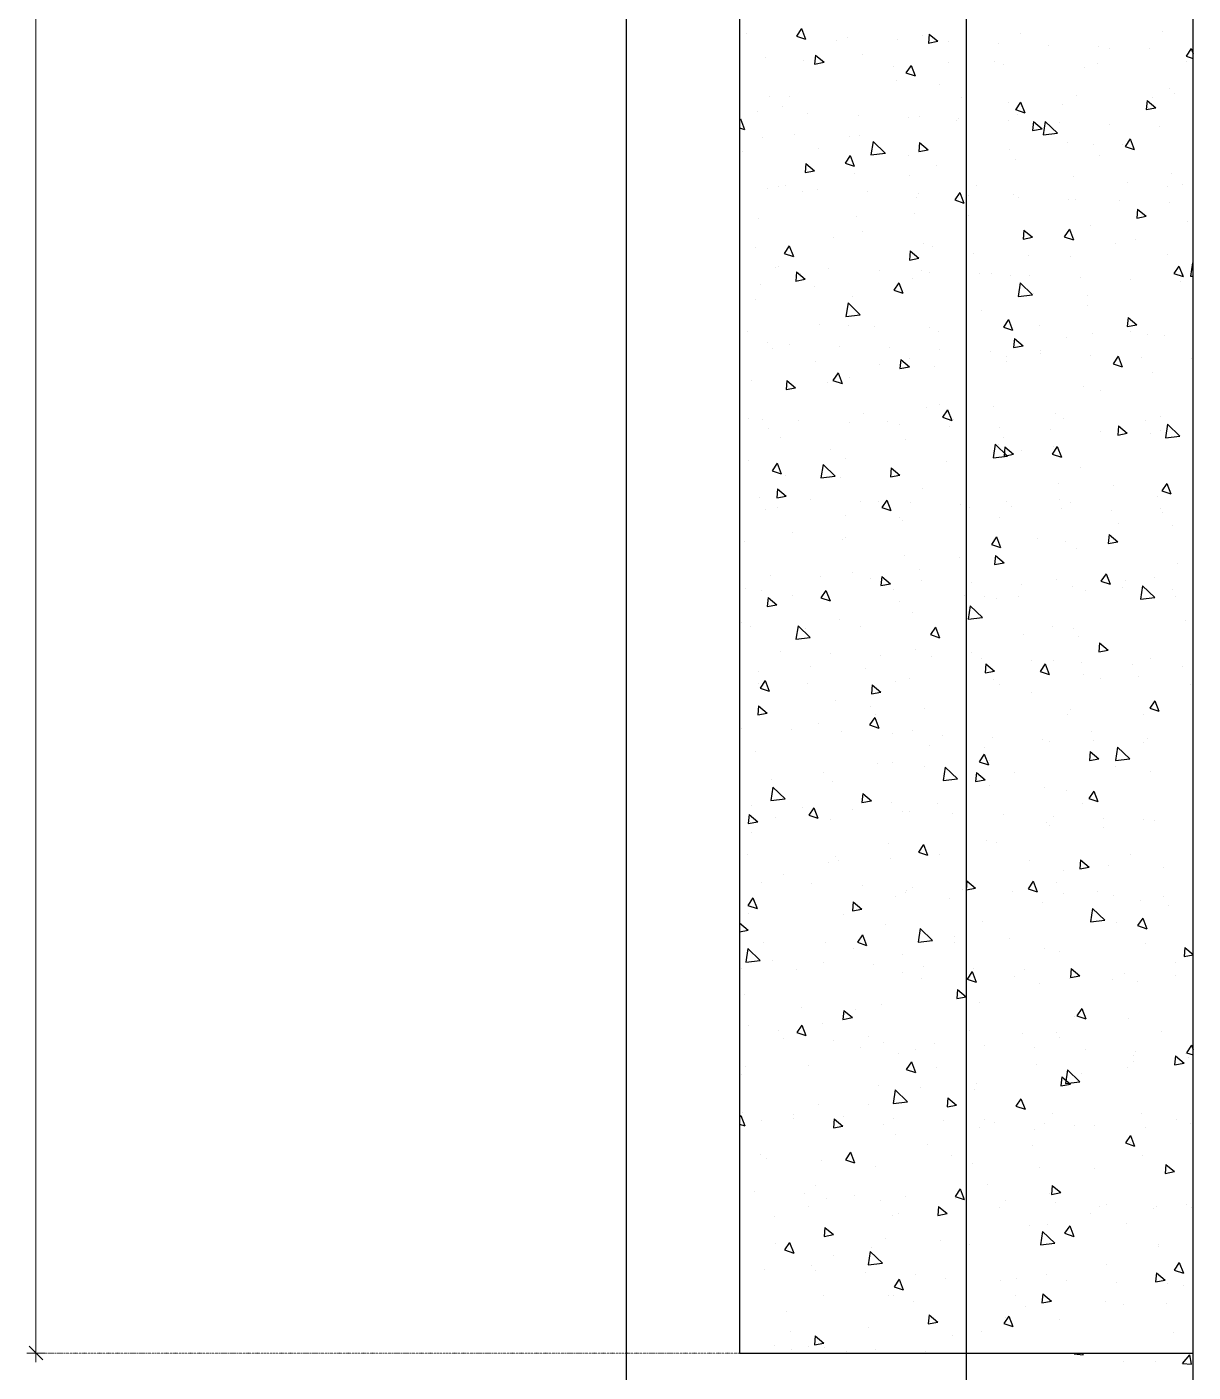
# Model space of a CAD drawing. Header units: millimetres. Extents: x 331487 to 517269, y 198509 to 399936.
# Drawn here: x 442108 to 442879, y 323726 to 324615 of the extents above; entities that cross this region are included whole.
import ezdxf

# ---------------------------------------------------------------- set-up
doc = ezdxf.new("R2010")
doc.units = ezdxf.units.MM
doc.header["$MEASUREMENT"] = 0
doc.linetypes.add('DOT', pattern=[0.25, 0, -0.25])
doc.layers.add('BEAM', color=1, linetype='Continuous', lineweight=5)
doc.layers.add('COLUMN', color=6, linetype='Continuous')
doc.layers.add('FOOTING', color=5, linetype='Continuous')

# ---------------------------------------------------------------- blocks, each defined once
blk = doc.blocks.new('rp')
blk.add_line((-2, 0), (2, 0))
at = {"color": 6}
blk.add_line((1.5, 1.5), (-1.5, -1.5), dxfattribs=at)
at = {"color": 1}
blk.add_line((0, 2), (0, -2), dxfattribs=at)

msp = doc.modelspace()

# ---------------------------------------------------------------- linework, layer by layer
at = {"layer": 'BEAM', "color": 169}
msp.add_line((442113.82, 323741.51), (442113.82, 327010.51), dxfattribs=at)
at = {"layer": 'BEAM', "color": 167, "linetype": 'DOT', "lineweight": 13}
msp.add_line((442579.35, 323738.51), (442113.82, 323738.51), dxfattribs=at)
at = {"layer": 'COLUMN'}
for p, q in [((442579.35, 327013.51), (442579.35, 323738.51)), ((442879.35, 323738.51), (442879.35, 327013.51)), ((442579.35, 323738.51), (442879.35, 323738.51)), ((442729.35, 321908.51), (442729.35, 323738.51)), ((442879.35, 321908.51), (442879.35, 323738.51))]:
    msp.add_line(p, q, dxfattribs=at)
at = {"layer": 'COLUMN', "color": 2, "linetype": 'Continuous'}
for p, q in [((442584.04, 324610.65), (442584.04, 324610.65)), ((442620.22, 324614.23), (442616.86, 324609.26)), ((442616.86, 324609.26), (442622.9, 324607.23)), ((442617.33, 324609.43), (442617.33, 324609.43)), ((442620.22, 324614.23), (442622.9, 324607.23)), ((442650.62, 324608.21), (442650.62, 324608.21)), ((442700.59, 324609.33), (442700.59, 324609.33)), ((442704.71, 324610.61), (442704.19, 324604.63)), ((442704.71, 324610.61), (442710.46, 324605.79)), ((442765.12, 324610.95), (442765.12, 324610.95)), ((442858.79, 324612.41), (442858.79, 324612.41)), ((442643.73, 324606.32), (442643.73, 324606.32)), ((442683.91, 324607), (442683.91, 324607)), ((442704.18, 324604.63), (442710.45, 324605.79)), ((442717.2, 324605.78), (442717.2, 324605.78)), ((442750.49, 324604.57), (442750.49, 324604.57)), ((442783.78, 324603.35), (442783.78, 324603.35)), ((442817.07, 324602.13), (442817.07, 324602.13)), ((442824.34, 324600.85), (442824.34, 324600.85)), ((442850.36, 324600.92), (442850.36, 324600.92)), ((442878.02, 324600.93), (442874.67, 324595.95)), ((442878.02, 324600.93), (442879.35, 324597.47)), ((442596.4, 324595.32), (442596.4, 324595.32)), ((442621.39, 324592.98), (442621.39, 324592.98)), ((442628.96, 324590.76), (442635.23, 324591.91)), ((442629.49, 324596.73), (442628.97, 324590.76)), ((442629.49, 324596.73), (442635.24, 324591.91)), ((442660.94, 324596.93), (442660.94, 324596.93)), ((442692.73, 324589.9), (442689.38, 324584.93)), ((442692.73, 324589.9), (442695.42, 324582.9)), ((442717.62, 324591.58), (442717.62, 324591.58)), ((442748.02, 324592.69), (442748.02, 324592.69)), ((442753.77, 324590.31), (442753.77, 324590.31)), ((442815.95, 324591.05), (442815.95, 324591.05)), ((442874.65, 324592.39), (442874.65, 324592.39)), ((442874.67, 324595.96), (442879.35, 324594.38)), ((442681.06, 324588.85), (442681.06, 324588.85)), ((442689.37, 324584.93), (442695.42, 324582.9)), ((442807.69, 324588.56), (442807.69, 324588.56)), ((442683.17, 324580.01), (442683.17, 324580.01)), ((442711.77, 324577.04), (442711.77, 324577.04)), ((442863.78, 324574.54), (442863.78, 324574.54)), ((442599.43, 324569.02), (442599.43, 324569.02)), ((442612.6, 324569.47), (442612.6, 324569.47)), ((442726.06, 324568.73), (442726.06, 324568.73)), ((442757.07, 324565.27), (442757.07, 324565.27)), ((442765.25, 324565.57), (442761.89, 324560.59)), ((442765.25, 324565.57), (442767.93, 324558.57)), ((442793.21, 324564), (442793.21, 324564)), ((442802.52, 324569.97), (442802.52, 324569.97)), ((442848.88, 324566.63), (442848.35, 324560.65)), ((442848.88, 324566.63), (442854.62, 324561.81)), ((442852.69, 324568.43), (442852.69, 324568.43)), ((442867.05, 324571.58), (442867.05, 324571.58)), ((442579.95, 324554.54), (442579.35, 324553.64)), ((442579.95, 324554.54), (442582.64, 324547.54)), ((442591.08, 324559.3), (442591.08, 324559.3)), ((442607.58, 324563.02), (442607.58, 324563.02)), ((442624.37, 324558.09), (442624.37, 324558.09)), ((442657.66, 324556.87), (442657.66, 324556.87)), ((442690.95, 324555.65), (442690.95, 324555.65)), ((442698.33, 324555.95), (442698.33, 324555.95)), ((442724.24, 324554.44), (442724.24, 324554.44)), ((442761.89, 324560.6), (442767.93, 324558.57)), ((442762.87, 324557.56), (442762.87, 324557.56)), ((442848.35, 324560.66), (442854.61, 324561.81)), ((442579.35, 324548.65), (442582.64, 324547.54)), ((442722.61, 324553.71), (442722.61, 324553.71)), ((442757.53, 324553.22), (442757.53, 324553.22)), ((442773.66, 324552.76), (442773.13, 324546.78)), ((442773.13, 324546.78), (442779.4, 324547.94)), ((442773.66, 324552.76), (442779.4, 324547.94)), ((442781.58, 324552.78), (442780.2, 324543.88)), ((442781.58, 324552.78), (442789.7, 324544.99)), ((442790.82, 324552.01), (442790.82, 324552.01)), ((442824.11, 324550.79), (442824.11, 324550.79)), ((442857.4, 324549.58), (442857.4, 324549.58)), ((442594.15, 324541.94), (442594.15, 324541.94)), ((442615.9, 324544.44), (442615.9, 324544.44)), ((442652.04, 324543.16), (442652.04, 324543.16)), ((442658.68, 324543.55), (442658.68, 324543.55)), ((442667.62, 324539.52), (442666.24, 324530.63)), ((442667.62, 324539.52), (442675.73, 324531.73)), ((442698.44, 324538.88), (442697.91, 324532.9)), ((442698.44, 324538.88), (442704.18, 324534.06)), ((442780.2, 324543.88), (442789.7, 324544.99)), ((442796.51, 324538.96), (442796.51, 324538.96)), ((442813.7, 324537.67), (442813.7, 324537.67)), ((442832.65, 324537.69), (442832.65, 324537.69)), ((442837.76, 324541.24), (442834.41, 324536.26)), ((442837.76, 324541.24), (442840.45, 324534.23)), ((442581.44, 324532.87), (442581.44, 324532.87)), ((442631.4, 324534.66), (442631.4, 324534.66)), ((442652.47, 324530.21), (442649.11, 324525.23)), ((442652.47, 324530.21), (442655.16, 324523.21)), ((442666.24, 324530.63), (442675.74, 324531.73)), ((442691.07, 324530.53), (442691.07, 324530.53)), ((442697.91, 324532.91), (442704.18, 324534.06)), ((442758.03, 324534.37), (442758.03, 324534.37)), ((442817.7, 324530.24), (442817.7, 324530.24)), ((442834.4, 324536.27), (442840.45, 324534.24)), ((442623.22, 324525.01), (442622.69, 324519.03)), ((442622.69, 324519.03), (442628.96, 324520.19)), ((442623.22, 324525.01), (442628.96, 324520.19)), ((442649.11, 324525.24), (442655.15, 324523.21)), ((442709.51, 324523.65), (442709.51, 324523.65)), ((442762.05, 324527.4), (442762.05, 324527.4)), ((442609.44, 324510.7), (442609.44, 324510.7)), ((442655.34, 324518.13), (442655.34, 324518.13)), ((442691.48, 324516.86), (442691.48, 324516.86)), ((442736.07, 324510.41), (442736.07, 324510.41)), ((442800.26, 324516.58), (442800.26, 324516.58)), ((442835.95, 324512.66), (442835.95, 324512.66)), ((442862.7, 324510.11), (442862.7, 324510.11)), ((442864.8, 324518.19), (442864.8, 324518.19)), ((442872.09, 324511.39), (442872.09, 324511.39)), ((442597.49, 324508.79), (442597.49, 324508.79)), ((442605.33, 324509.64), (442605.33, 324509.64)), ((442620.88, 324506.56), (442620.88, 324506.56)), ((442630.78, 324507.58), (442630.78, 324507.58)), ((442664.07, 324506.36), (442664.07, 324506.36)), ((442696.08, 324502.57), (442696.08, 324502.57)), ((442697.35, 324505.14), (442697.35, 324505.14)), ((442724.98, 324505.88), (442721.63, 324500.9)), ((442721.63, 324500.91), (442727.67, 324498.88)), ((442724.98, 324505.88), (442727.67, 324498.88)), ((442730.64, 324503.93), (442730.64, 324503.93)), ((442760.61, 324504.18), (442760.61, 324504.18)), ((442763.93, 324502.71), (442763.93, 324502.71)), ((442797.22, 324501.5), (442797.22, 324501.5)), ((442801.49, 324501.09), (442801.49, 324501.09)), ((442830.51, 324500.28), (442830.51, 324500.28)), ((442842.6, 324494.91), (442842.08, 324488.93)), ((442842.6, 324494.91), (442848.35, 324490.09)), ((442863.8, 324499.06), (442863.8, 324499.06)), ((442591.89, 324488.56), (442591.89, 324488.56)), ((442656.42, 324490.17), (442656.42, 324490.17)), ((442694.78, 324491.82), (442694.78, 324491.82)), ((442730.92, 324490.55), (442730.92, 324490.55)), ((442811.44, 324484.29), (442811.44, 324484.29)), ((442842.07, 324488.93), (442848.34, 324490.09)), ((442875.39, 324486.35), (442875.39, 324486.35)), ((442641.41, 324476.34), (442641.41, 324476.34)), ((442660.32, 324480.26), (442660.32, 324480.26)), ((442766.85, 324475.06), (442773.12, 324476.21)), ((442767.38, 324481.03), (442766.86, 324475.05)), ((442767.38, 324481.03), (442773.13, 324476.21)), ((442768.04, 324476.05), (442768.04, 324476.05)), ((442797.5, 324481.55), (442794.14, 324476.57)), ((442794.14, 324476.57), (442800.18, 324474.55)), ((442797.5, 324481.55), (442800.19, 324474.54)), ((442840.93, 324474.78), (442840.93, 324474.78)), ((442589.76, 324469.72), (442589.76, 324469.72)), ((442612.21, 324470.52), (442608.85, 324465.54)), ((442608.85, 324465.55), (442614.89, 324463.52)), ((442612.21, 324470.52), (442614.89, 324463.52)), ((442692.16, 324467.16), (442691.64, 324461.18)), ((442692.16, 324467.16), (442697.91, 324462.33)), ((442701.08, 324472.22), (442701.08, 324472.22)), ((442707.26, 324470.27), (442707.26, 324470.27)), ((442734.22, 324465.52), (442734.22, 324465.52)), ((442827.71, 324471.92), (442827.71, 324471.92)), ((442604.98, 324456.85), (442604.98, 324456.85)), ((442691.63, 324461.18), (442697.9, 324462.34)), ((442770.37, 324464.24), (442770.37, 324464.24)), ((442798.01, 324463.2), (442798.01, 324463.2)), ((442862.54, 324464.81), (442862.54, 324464.81)), ((442870.01, 324457.21), (442866.66, 324452.24)), ((442870.01, 324457.21), (442872.7, 324450.21)), ((442878.99, 324459.31), (442877.62, 324450.42)), ((442878.99, 324459.31), (442879.35, 324458.97)), ((442603.07, 324456.26), (442603.07, 324456.26)), ((442616.41, 324447.31), (442622.68, 324448.46)), ((442616.94, 324453.28), (442616.42, 324447.3)), ((442616.94, 324453.28), (442622.69, 324448.46)), ((442619.45, 324452.38), (442619.45, 324452.38)), ((442638.27, 324455.64), (442638.27, 324455.64)), ((442671.56, 324454.42), (442671.56, 324454.42)), ((442693.82, 324449.19), (442693.82, 324449.19)), ((442699.77, 324453.95), (442699.77, 324453.95)), ((442704.85, 324453.21), (442704.85, 324453.21)), ((442738.14, 324451.99), (442738.14, 324451.99)), ((442746.08, 324452.09), (442746.08, 324452.09)), ((442758.36, 324450.8), (442758.36, 324450.8)), ((442771.43, 324450.77), (442771.43, 324450.77)), ((442804.72, 324449.56), (442804.72, 324449.56)), ((442838.01, 324448.34), (442838.01, 324448.34)), ((442866.66, 324452.24), (442872.7, 324450.22)), ((442872.71, 324451.79), (442872.71, 324451.79)), ((442877.62, 324450.42), (442879.35, 324450.62)), ((442593.05, 324444.68), (442593.05, 324444.68)), ((442629.2, 324443.41), (442629.2, 324443.41)), ((442681.36, 324441.22), (442687.41, 324439.19)), ((442684.72, 324446.19), (442681.37, 324441.21)), ((442684.72, 324446.19), (442687.41, 324439.18)), ((442765.03, 324446.05), (442763.65, 324437.16)), ((442765.03, 324446.06), (442773.14, 324438.27)), ((442773.66, 324439.21), (442773.66, 324439.21)), ((442871.3, 324447.13), (442871.3, 324447.13)), ((442589.64, 324435.17), (442589.64, 324435.17)), ((442651.07, 324432.8), (442649.69, 324423.9)), ((442651.06, 324432.8), (442659.18, 324425.01)), ((442654.17, 324436.78), (442654.17, 324436.78)), ((442763.65, 324437.16), (442773.15, 324438.26)), ((442809.19, 324430.9), (442809.19, 324430.9)), ((442809.81, 324437.94), (442809.81, 324437.94)), ((442649.69, 324423.9), (442659.18, 324425.01)), ((442739.21, 324427.64), (442739.21, 324427.64)), ((442757.24, 324421.85), (442753.88, 324416.88)), ((442757.24, 324421.86), (442759.92, 324414.85)), ((442836.32, 324423.18), (442835.8, 324417.2)), ((442836.32, 324423.18), (442842.07, 324418.36)), ((442584.46, 324414.19), (442584.46, 324414.19)), ((442632.49, 324418.38), (442632.49, 324418.38)), ((442651.42, 324418.03), (442651.42, 324418.03)), ((442668.64, 324417.1), (442668.64, 324417.1)), ((442705, 324416.89), (442705, 324416.89)), ((442711.09, 324413.9), (442711.09, 324413.9)), ((442753.88, 324416.88), (442759.92, 324414.86)), ((442778.05, 324417.73), (442778.05, 324417.73)), ((442813.1, 324412.9), (442813.1, 324412.9)), ((442835.8, 324417.2), (442842.06, 324418.36)), ((442837.72, 324413.6), (442837.72, 324413.6)), ((442598.04, 324406.81), (442598.04, 324406.81)), ((442612.03, 324405.51), (442612.03, 324405.51)), ((442645.31, 324404.29), (442645.31, 324404.29)), ((442678.6, 324403.08), (442678.6, 324403.08)), ((442761.11, 324409.3), (442760.58, 324403.33)), ((442760.58, 324403.33), (442766.85, 324404.49)), ((442761.11, 324409.3), (442766.85, 324404.48)), ((442795.75, 324409.82), (442795.75, 324409.82)), ((442849.25, 324411.63), (442849.25, 324411.63)), ((442860.29, 324411.43), (442860.29, 324411.43)), ((442600.81, 324402.88), (442600.81, 324402.88)), ((442685.89, 324395.43), (442685.36, 324389.45)), ((442685.89, 324395.43), (442691.63, 324390.61)), ((442691.57, 324395.8), (442691.57, 324395.8)), ((442711.89, 324401.86), (442711.89, 324401.86)), ((442745.18, 324400.65), (442745.18, 324400.65)), ((442756.1, 324397.42), (442756.1, 324397.42)), ((442778.47, 324399.43), (442778.47, 324399.43)), ((442778.65, 324401.34), (442778.65, 324401.34)), ((442811.76, 324398.21), (442811.76, 324398.21)), ((442829.75, 324397.52), (442826.4, 324392.55)), ((442829.75, 324397.52), (442832.44, 324390.52)), ((442845.05, 324397), (442845.05, 324397)), ((442878.34, 324395.78), (442878.34, 324395.78)), ((442629.46, 324394.06), (442629.46, 324394.06)), ((442644.46, 324386.5), (442641.1, 324381.52)), ((442644.46, 324386.5), (442647.15, 324379.49)), ((442671.93, 324392.07), (442671.93, 324392.07)), ((442685.36, 324389.45), (442691.63, 324390.61)), ((442708.08, 324390.8), (442708.08, 324390.8)), ((442756.09, 324393.77), (442756.09, 324393.77)), ((442826.39, 324392.55), (442832.44, 324390.52)), ((442852.54, 324386.6), (442852.54, 324386.6)), ((442587.38, 324381.79), (442587.38, 324381.79)), ((442610.67, 324381.55), (442610.14, 324375.58)), ((442610.14, 324375.58), (442616.41, 324376.74)), ((442610.67, 324381.55), (442616.41, 324376.73)), ((442637.48, 324380.5), (442637.48, 324380.5)), ((442641.1, 324381.52), (442647.15, 324379.5)), ((442651.91, 324383.4), (442651.91, 324383.4)), ((442806.93, 324377.52), (442806.93, 324377.52)), ((442818.09, 324375.03), (442818.09, 324375.03)), ((442661.43, 324359.71), (442661.43, 324359.71)), ((442702.74, 324363.51), (442702.74, 324363.51)), ((442711.38, 324365.76), (442711.38, 324365.76)), ((442716.97, 324362.16), (442713.62, 324357.19)), ((442716.97, 324362.16), (442719.66, 324355.16)), ((442747.52, 324364.49), (442747.52, 324364.49)), ((442788.06, 324359.41), (442788.06, 324359.41)), ((442585.14, 324356.22), (442585.14, 324356.22)), ((442594.47, 324355.87), (442594.47, 324355.87)), ((442618.43, 324355), (442618.43, 324355)), ((442651.72, 324353.78), (442651.72, 324353.78)), ((442676.92, 324354.2), (442676.92, 324354.2)), ((442685.01, 324352.57), (442685.01, 324352.57)), ((442713.62, 324357.19), (442719.66, 324355.17)), ((442718.3, 324351.35), (442718.3, 324351.35)), ((442721.1, 324355.58), (442721.1, 324355.58)), ((442751.58, 324350.14), (442751.58, 324350.14)), ((442793.5, 324356.44), (442793.5, 324356.44)), ((442830.05, 324351.45), (442829.53, 324345.48)), ((442830.05, 324351.45), (442835.79, 324346.63)), ((442847.73, 324355.28), (442847.73, 324355.28)), ((442858.03, 324358.05), (442858.03, 324358.05)), ((442862.44, 324352.59), (442861.06, 324343.69)), ((442862.44, 324352.59), (442870.56, 324344.8)), ((442598.56, 324349.49), (442598.56, 324349.49)), ((442606.35, 324343.65), (442606.35, 324343.65)), ((442689.31, 324342.42), (442689.31, 324342.42)), ((442753.84, 324344.03), (442753.84, 324344.03)), ((442784.87, 324348.92), (442784.87, 324348.92)), ((442818.16, 324347.7), (442818.16, 324347.7)), ((442829.52, 324345.48), (442835.79, 324346.63)), ((442851.45, 324346.49), (442851.45, 324346.49)), ((442857.53, 324348.72), (442857.53, 324348.72)), ((442861.06, 324343.69), (442870.56, 324344.8)), ((442639.47, 324335.75), (442639.47, 324335.75)), ((442748.48, 324339.33), (442747.1, 324330.44)), ((442748.48, 324339.33), (442756.59, 324331.54)), ((442750.82, 324339.45), (442750.82, 324339.45)), ((442754.3, 324331.6), (442760.57, 324332.76)), ((442754.83, 324337.58), (442754.31, 324331.6)), ((442754.83, 324337.58), (442760.58, 324332.76)), ((442766.1, 324335.45), (442766.1, 324335.45)), ((442789.49, 324337.83), (442786.13, 324332.86)), ((442786.13, 324332.86), (442792.18, 324330.83)), ((442786.96, 324338.18), (442786.96, 324338.18)), ((442789.49, 324337.83), (442792.18, 324330.83)), ((442585.13, 324328.41), (442585.13, 324328.41)), ((442604.2, 324326.81), (442600.84, 324321.83)), ((442604.2, 324326.81), (442606.89, 324319.8)), ((442634.52, 324326.07), (442633.14, 324317.18)), ((442634.51, 324326.07), (442642.63, 324318.29)), ((442649.66, 324330.02), (442649.66, 324330.02)), ((442679.61, 324323.7), (442679.09, 324317.73)), ((442679.61, 324323.7), (442685.36, 324318.88)), ((442716.36, 324327.89), (442716.36, 324327.89)), ((442747.1, 324330.44), (442756.6, 324331.54)), ((442804.68, 324324.14), (442804.68, 324324.14)), ((442600.84, 324321.83), (442606.88, 324319.81)), ((442609.65, 324318.62), (442609.65, 324318.62)), ((442633.14, 324317.18), (442642.63, 324318.28)), ((442645.79, 324317.35), (442645.79, 324317.35)), ((442679.08, 324317.73), (442685.35, 324318.88)), ((442604.39, 324309.83), (442603.87, 324303.85)), ((442604.39, 324309.83), (442610.14, 324305.01)), ((442700.49, 324310.13), (442700.49, 324310.13)), ((442790.26, 324313.15), (442790.26, 324313.15)), ((442826.4, 324311.87), (442826.4, 324311.87)), ((442862, 324313.5), (442858.65, 324308.53)), ((442858.65, 324308.53), (442864.69, 324306.5)), ((442862, 324313.5), (442864.69, 324306.5)), ((442592.64, 324304.28), (442592.64, 324304.28)), ((442603.86, 324303.85), (442610.13, 324305.01)), ((442604.48, 324297.55), (442604.48, 324297.55)), ((442625.92, 324303.06), (442625.92, 324303.06)), ((442659.21, 324301.84), (442659.21, 324301.84)), ((442671.44, 324301.39), (442671.44, 324301.39)), ((442676.71, 324302.47), (442673.36, 324297.5)), ((442673.36, 324297.5), (442679.4, 324295.47)), ((442676.71, 324302.47), (442679.4, 324295.47)), ((442692.5, 324300.63), (442692.5, 324300.63)), ((442725.79, 324299.41), (442725.79, 324299.41)), ((442731.11, 324297.26), (442731.11, 324297.26)), ((442755.8, 324301.58), (442755.8, 324301.58)), ((442759.08, 324298.2), (442759.08, 324298.2)), ((442791.24, 324303.05), (442791.24, 324303.05)), ((442792.37, 324296.98), (442792.37, 324296.98)), ((442798.07, 324301.09), (442798.07, 324301.09)), ((442855.77, 324304.67), (442855.77, 324304.67)), ((442857.74, 324296.96), (442857.74, 324296.96)), ((442596.3, 324296.11), (442596.3, 324296.11)), ((442649.09, 324292.31), (442649.09, 324292.31)), ((442685.24, 324291.04), (442685.24, 324291.04)), ((442687.06, 324289.04), (442687.06, 324289.04)), ((442751.59, 324290.65), (442751.59, 324290.65)), ((442825.66, 324295.76), (442825.66, 324295.76)), ((442858.95, 324294.55), (442858.95, 324294.55)), ((442614.63, 324280.75), (442614.63, 324280.75)), ((442823.77, 324279.73), (442823.25, 324273.75)), ((442823.77, 324279.73), (442829.52, 324274.91)), ((442829.7, 324286.84), (442829.7, 324286.84)), ((442865.84, 324285.57), (442865.84, 324285.57)), ((442582.87, 324275.03), (442582.87, 324275.03)), ((442647.4, 324276.64), (442647.4, 324276.64)), ((442649.49, 324277.43), (442649.49, 324277.43)), ((442749.23, 324278.14), (442745.87, 324273.17)), ((442745.87, 324273.17), (442751.91, 324271.14)), ((442749.23, 324278.14), (442751.92, 324271.14)), ((442776.11, 324277.13), (442776.11, 324277.13)), ((442795.24, 324275.27), (442795.24, 324275.27)), ((442802.42, 324270.76), (442802.42, 324270.76)), ((442823.25, 324273.75), (442829.51, 324274.91)), ((442688.53, 324266.01), (442688.53, 324266.01)), ((442724.68, 324264.73), (442724.68, 324264.73)), ((442748.56, 324265.85), (442748.03, 324259.88)), ((442748.03, 324259.88), (442754.29, 324261.03)), ((442748.56, 324265.85), (442754.3, 324261.03)), ((442599.68, 324252.93), (442599.68, 324252.93)), ((442654.08, 324254.44), (442654.08, 324254.44)), ((442673.34, 324251.98), (442672.81, 324246)), ((442673.34, 324251.98), (442679.08, 324247.16)), ((442698.23, 324256.74), (442698.23, 324256.74)), ((442821.74, 324253.81), (442818.39, 324248.84)), ((442821.74, 324253.81), (442824.43, 324246.81)), ((442869.14, 324260.53), (442869.14, 324260.53)), ((442583.51, 324243.9), (442583.51, 324243.9)), ((442632.97, 324251.72), (442632.97, 324251.72)), ((442666.25, 324250.5), (442666.25, 324250.5)), ((442672.81, 324246), (442679.08, 324247.16)), ((442681.45, 324243.07), (442681.45, 324243.07)), ((442699.54, 324249.28), (442699.54, 324249.28)), ((442732.83, 324248.07), (442732.83, 324248.07)), ((442766.12, 324246.85), (442766.12, 324246.85)), ((442788.99, 324249.67), (442788.99, 324249.67)), ((442799.41, 324245.64), (442799.41, 324245.64)), ((442818.39, 324248.84), (442824.43, 324246.81)), ((442832.7, 324244.42), (442832.7, 324244.42)), ((442834.69, 324248.97), (442834.69, 324248.97)), ((442845.89, 324245.86), (442844.51, 324236.97)), ((442845.89, 324245.87), (442854, 324238.08)), ((442853.52, 324251.28), (442853.52, 324251.28)), ((442865.99, 324243.21), (442865.99, 324243.21)), ((442594.05, 324242.73), (442594.05, 324242.73)), ((442598.12, 324238.1), (442597.59, 324232.13)), ((442598.12, 324238.1), (442603.86, 324233.28)), ((442614.49, 324239.24), (442614.49, 324239.24)), ((442633.09, 324237.81), (442639.14, 324235.78)), ((442636.45, 324242.78), (442633.1, 324237.81)), ((442636.45, 324242.78), (442639.14, 324235.78)), ((442684.8, 324235.66), (442684.8, 324235.66)), ((442727.97, 324239.7), (442727.97, 324239.7)), ((442741.12, 324238.94), (442741.12, 324238.94)), ((442749.33, 324237.27), (442749.33, 324237.27)), ((442764.12, 324238.43), (442764.12, 324238.43)), ((442808.08, 324242.77), (442808.08, 324242.77)), ((442844.51, 324236.97), (442854.01, 324238.07)), ((442867.75, 324238.65), (442867.75, 324238.65)), ((442597.59, 324232.13), (442603.86, 324233.28)), ((442693.52, 324228.13), (442693.52, 324228.13)), ((442731.93, 324232.61), (442730.55, 324223.71)), ((442731.92, 324232.61), (442740.04, 324224.82)), ((442580.62, 324221.64), (442580.62, 324221.64)), ((442586.8, 324218.86), (442586.8, 324218.86)), ((442617.96, 324219.35), (442616.58, 324210.45)), ((442617.96, 324219.35), (442626.08, 324211.56)), ((442622.95, 324217.59), (442622.95, 324217.59)), ((442645.15, 324223.26), (442645.15, 324223.26)), ((442659.5, 324219.11), (442659.5, 324219.11)), ((442708.97, 324218.45), (442705.61, 324213.48)), ((442708.97, 324218.45), (442711.65, 324211.45)), ((442730.55, 324223.71), (442740.04, 324224.82)), ((442786.13, 324218.81), (442786.13, 324218.81)), ((442800.16, 324217.37), (442800.16, 324217.37)), ((442874.13, 324222.66), (442874.13, 324222.66)), ((442616.58, 324210.45), (442626.08, 324211.56)), ((442705.61, 324213.48), (442711.65, 324211.45)), ((442767.41, 324213.39), (442767.41, 324213.39)), ((442803.56, 324212.12), (442803.56, 324212.12)), ((442817.5, 324208), (442816.98, 324202.02)), ((442817.5, 324208), (442823.24, 324203.18)), ((442606.08, 324202.42), (442606.08, 324202.42)), ((442639.37, 324201.21), (442639.37, 324201.21)), ((442672.66, 324199.99), (442672.66, 324199.99)), ((442695.98, 324203.36), (442695.98, 324203.36)), ((442705.95, 324198.77), (442705.95, 324198.77)), ((442732.96, 324201.83), (442732.96, 324201.83)), ((442816.97, 324202.03), (442823.24, 324203.18)), ((442626.25, 324192.56), (442626.25, 324192.56)), ((442662.39, 324191.28), (442662.39, 324191.28)), ((442739.24, 324197.56), (442739.24, 324197.56)), ((442742.28, 324194.13), (442741.76, 324188.15)), ((442742.28, 324194.13), (442748.03, 324189.31)), ((442772.52, 324196.34), (442772.52, 324196.34)), ((442781.48, 324194.12), (442778.13, 324189.15)), ((442781.48, 324194.12), (442784.17, 324187.12)), ((442786.73, 324196.29), (442786.73, 324196.29)), ((442805.81, 324195.13), (442805.81, 324195.13)), ((442839.1, 324193.91), (442839.1, 324193.91)), ((442851.26, 324197.9), (442851.26, 324197.9)), ((442872.39, 324192.69), (442872.39, 324192.69)), ((442591.79, 324189.35), (442591.79, 324189.35)), ((442591.79, 324180.99), (442591.79, 324180.99)), ((442596.19, 324183.09), (442592.83, 324178.12)), ((442596.19, 324183.09), (442598.88, 324176.09)), ((442624.5, 324180.92), (442624.5, 324180.92)), ((442682.55, 324182.28), (442682.55, 324182.28)), ((442691.46, 324184.75), (442691.46, 324184.75)), ((442741.75, 324188.15), (442748.02, 324189.31)), ((442747.08, 324183.89), (442747.08, 324183.89)), ((442751.13, 324180.62), (442751.13, 324180.62)), ((442778.12, 324189.15), (442784.17, 324187.12)), ((442806.85, 324187.09), (442806.85, 324187.09)), ((442818.09, 324184.46), (442818.09, 324184.46)), ((442843, 324185.81), (442843, 324185.81)), ((442592.83, 324178.12), (442598.88, 324176.09)), ((442666.53, 324174.28), (442672.8, 324175.43)), ((442667.06, 324180.25), (442666.54, 324174.27)), ((442667.06, 324180.25), (442672.81, 324175.43)), ((442772.4, 324175.52), (442772.4, 324175.52)), ((442877.76, 324180.33), (442877.76, 324180.33)), ((442591.84, 324166.38), (442591.32, 324160.4)), ((442591.84, 324166.38), (442597.59, 324161.56)), ((442642.89, 324169.87), (442642.89, 324169.87)), ((442665.69, 324166.25), (442665.69, 324166.25)), ((442701.83, 324164.98), (442701.83, 324164.98)), ((442797.91, 324163.99), (442797.91, 324163.99)), ((442854, 324169.79), (442850.64, 324164.81)), ((442850.64, 324164.82), (442856.68, 324162.79)), ((442854, 324169.79), (442856.68, 324162.79)), ((442591.31, 324160.4), (442597.58, 324161.56)), ((442631.23, 324154.68), (442631.23, 324154.68)), ((442668.7, 324158.76), (442665.35, 324153.79)), ((442668.7, 324158.76), (442671.39, 324151.76)), ((442669.51, 324160.79), (442669.51, 324160.79)), ((442796.14, 324160.49), (442796.14, 324160.49)), ((442846.3, 324160.78), (442846.3, 324160.78)), ((442580.29, 324151.7), (442580.29, 324151.7)), ((442613.58, 324150.48), (442613.58, 324150.48)), ((442646.87, 324149.27), (442646.87, 324149.27)), ((442665.35, 324153.79), (442671.39, 324151.76)), ((442680.15, 324148.05), (442680.15, 324148.05)), ((442693.72, 324149.98), (442693.72, 324149.98)), ((442713.44, 324146.84), (442713.44, 324146.84)), ((442746.73, 324145.62), (442746.73, 324145.62)), ((442811.84, 324149.21), (442811.84, 324149.21)), ((442705.13, 324139.94), (442705.13, 324139.94)), ((442741.27, 324138.67), (442741.27, 324138.67)), ((442780.02, 324144.4), (442780.02, 324144.4)), ((442784.48, 324142.91), (442784.48, 324142.91)), ((442811.22, 324136.28), (442810.7, 324130.3)), ((442811.22, 324136.28), (442816.97, 324131.46)), ((442813.31, 324143.19), (442813.31, 324143.19)), ((442829.34, 324139.14), (442827.96, 324130.25)), ((442829.34, 324139.14), (442837.45, 324131.35)), ((442846.6, 324141.97), (442846.6, 324141.97)), ((442849.01, 324144.52), (442849.01, 324144.52)), ((442589.54, 324135.96), (442589.54, 324135.96)), ((442670.67, 324128.38), (442670.67, 324128.38)), ((442680.29, 324128.89), (442680.29, 324128.89)), ((442741.22, 324134.43), (442737.86, 324129.45)), ((442737.86, 324129.46), (442743.91, 324127.43)), ((442741.22, 324134.43), (442743.91, 324127.43)), ((442744.82, 324130.5), (442744.82, 324130.5)), ((442810.7, 324130.3), (442816.96, 324131.46)), ((442827.96, 324130.24), (442837.46, 324131.35)), ((442634.51, 324122.6), (442634.51, 324122.6)), ((442701.47, 324126.43), (442701.47, 324126.43)), ((442715.37, 324125.88), (442714, 324116.99)), ((442715.37, 324125.88), (442723.49, 324118.1)), ((442736, 324122.4), (442735.48, 324116.42)), ((442736, 324122.4), (442741.75, 324117.58)), ((442761.14, 324122.3), (442761.14, 324122.3)), ((442828.1, 324126.14), (442828.1, 324126.14)), ((442851.28, 324122.91), (442851.28, 324122.91)), ((442601.41, 324112.62), (442600.03, 324103.73)), ((442600.1, 324117.84), (442600.1, 324117.84)), ((442601.41, 324112.63), (442609.53, 324104.84)), ((442640.64, 324116.49), (442640.64, 324116.49)), ((442714, 324116.99), (442723.49, 324118.09)), ((442735.48, 324116.43), (442741.74, 324117.58)), ((442744.57, 324113.64), (442744.57, 324113.64)), ((442780.71, 324112.36), (442780.71, 324112.36)), ((442795.65, 324110.61), (442795.65, 324110.61)), ((442813.73, 324110.1), (442810.38, 324105.12)), ((442813.73, 324110.1), (442816.42, 324103.1)), ((442600.03, 324103.73), (442609.53, 324104.83)), ((442660.79, 324108.53), (442660.26, 324102.55)), ((442660.26, 324102.55), (442666.53, 324103.71)), ((442660.79, 324108.53), (442666.53, 324103.7)), ((442679.52, 324102.47), (442679.52, 324102.47)), ((442710.11, 324102.07), (442710.11, 324102.07)), ((442806.15, 324102.18), (442806.15, 324102.18)), ((442810.38, 324105.13), (442816.42, 324103.1)), ((442585.57, 324094.65), (442585.04, 324088.67)), ((442585.57, 324094.65), (442591.31, 324089.83)), ((442587.33, 324100.36), (442587.33, 324100.36)), ((442603.4, 324092.8), (442603.4, 324092.8)), ((442620.62, 324099.14), (442620.62, 324099.14)), ((442628.44, 324099.07), (442625.09, 324094.1)), ((442625.09, 324094.1), (442631.13, 324092.07)), ((442628.44, 324099.07), (442631.13, 324092.07)), ((442653.91, 324097.92), (442653.91, 324097.92)), ((442687.2, 324096.71), (442687.2, 324096.71)), ((442691.47, 324096.6), (442691.47, 324096.6)), ((442720.48, 324095.49), (442720.48, 324095.49)), ((442753.77, 324094.28), (442753.77, 324094.28)), ((442787.06, 324093.06), (442787.06, 324093.06)), ((442820.35, 324091.84), (442820.35, 324091.84)), ((442585.04, 324088.68), (442591.31, 324089.83)), ((442639.55, 324091.53), (442639.55, 324091.53)), ((442782.22, 324089.52), (442782.22, 324089.52)), ((442784.01, 324087.33), (442784.01, 324087.33)), ((442820.16, 324086.06), (442820.16, 324086.06)), ((442846.75, 324091.14), (442846.75, 324091.14)), ((442853.64, 324090.63), (442853.64, 324090.63)), ((442587.28, 324082.58), (442587.28, 324082.58)), ((442678.03, 324075.51), (442678.03, 324075.51)), ((442700.96, 324074.74), (442697.6, 324069.76)), ((442700.96, 324074.74), (442703.64, 324067.74)), ((442742.57, 324077.12), (442742.57, 324077.12)), ((442749.55, 324075.76), (442749.55, 324075.76)), ((442584.85, 324068.41), (442584.85, 324068.41)), ((442642.84, 324066.5), (442642.84, 324066.5)), ((442678.99, 324065.22), (442678.99, 324065.22)), ((442697.6, 324069.77), (442703.64, 324067.74)), ((442711.48, 324068.11), (442711.48, 324068.11)), ((442838.11, 324067.82), (442838.11, 324067.82)), ((442638.38, 324063.11), (442638.38, 324063.11)), ((442644.52, 324064.28), (442644.52, 324064.28)), ((442771.15, 324063.99), (442771.15, 324063.99)), ((442793.4, 324057.23), (442793.4, 324057.23)), ((442804.42, 324058.57), (442810.69, 324059.73)), ((442804.95, 324064.55), (442804.43, 324058.57)), ((442804.95, 324064.55), (442810.69, 324059.73)), ((442823.45, 324061.02), (442823.45, 324061.02)), ((442859.6, 324059.75), (442859.6, 324059.75)), ((442593.73, 324049.85), (442593.73, 324049.85)), ((442608.39, 324054.93), (442608.39, 324054.93)), ((442627.02, 324048.63), (442627.02, 324048.63)), ((442660.31, 324047.41), (442660.31, 324047.41)), ((442729.73, 324050.67), (442729.21, 324044.7)), ((442729.73, 324050.67), (442735.47, 324045.85)), ((442773.47, 324050.41), (442770.12, 324045.43)), ((442773.47, 324050.41), (442776.16, 324043.41)), ((442789, 324049.46), (442789, 324049.46)), ((442588.18, 324039.38), (442584.83, 324034.4)), ((442588.18, 324039.38), (442590.87, 324032.38)), ((442682.28, 324040.19), (442682.28, 324040.19)), ((442689.21, 324043.21), (442689.21, 324043.21)), ((442689.53, 324044.15), (442689.53, 324044.15)), ((442693.6, 324046.2), (442693.6, 324046.2)), ((442718.43, 324038.92), (442718.43, 324038.92)), ((442726.89, 324044.98), (442726.89, 324044.98)), ((442729.2, 324044.7), (442735.47, 324045.86)), ((442760.18, 324043.77), (442760.18, 324043.77)), ((442770.12, 324045.44), (442776.16, 324043.41)), ((442793.47, 324042.55), (442793.47, 324042.55)), ((442816.16, 324043.86), (442816.16, 324043.86)), ((442826.75, 324041.33), (442826.75, 324041.33)), ((442860.04, 324040.12), (442860.04, 324040.12)), ((442584.82, 324034.41), (442590.87, 324032.38)), ((442653.98, 324030.82), (442660.25, 324031.98)), ((442654.51, 324036.8), (442653.99, 324030.82)), ((442654.51, 324036.8), (442660.26, 324031.98)), ((442779.97, 324036.14), (442779.97, 324036.14)), ((442812.79, 324032.41), (442811.41, 324023.52)), ((442812.78, 324032.42), (442820.9, 324024.63)), ((442844.5, 324037.75), (442844.5, 324037.75)), ((442862.89, 324034.72), (442862.89, 324034.72)), ((442579.35, 324022.88), (442585.04, 324018.1)), ((442585.03, 324029.2), (442585.03, 324029.2)), ((442647.83, 324028.62), (442647.83, 324028.62)), ((442675.78, 324022.13), (442675.78, 324022.13)), ((442740.31, 324023.74), (442740.31, 324023.74)), ((442811.41, 324023.52), (442820.9, 324024.63)), ((442828.44, 324023.15), (442828.44, 324023.15)), ((442845.99, 324026.08), (442842.63, 324021.1)), ((442842.63, 324021.1), (442848.67, 324019.08)), ((442845.99, 324026.08), (442848.67, 324019.07)), ((442579.35, 324017.06), (442585.03, 324018.11)), ((442660.7, 324015.05), (442657.34, 324010.07)), ((442660.7, 324015.05), (442663.38, 324008.05)), ((442698.82, 324019.16), (442697.44, 324010.26)), ((442698.82, 324019.16), (442706.94, 324011.37)), ((442721.72, 324013.88), (442721.72, 324013.88)), ((442757.87, 324012.61), (442757.87, 324012.61)), ((442584.86, 324005.9), (442583.48, 323997.01)), ((442584.86, 324005.9), (442592.97, 323998.11)), ((442594.87, 324010.09), (442594.87, 324010.09)), ((442636.13, 324009.73), (442636.13, 324009.73)), ((442654.53, 324005.96), (442654.53, 324005.96)), ((442657.34, 324010.08), (442663.38, 324008.05)), ((442697.44, 324010.26), (442706.94, 324011.37)), ((442721.49, 324009.8), (442721.49, 324009.8)), ((442781.16, 324005.67), (442781.16, 324005.67)), ((442791.14, 324003.85), (442791.14, 324003.85)), ((442848.12, 324009.5), (442848.12, 324009.5)), ((442873.89, 324006.7), (442873.37, 324000.72)), ((442873.89, 324006.7), (442879.35, 324002.12)), ((442583.48, 323997), (442592.98, 323998.11)), ((442601.23, 323997.91), (442601.23, 323997.91)), ((442634.52, 323996.69), (442634.52, 323996.69)), ((442667.81, 323995.47), (442667.81, 323995.47)), ((442687.27, 324002.32), (442687.27, 324002.32)), ((442701.1, 323994.26), (442701.1, 323994.26)), ((442867.88, 323996.84), (442867.88, 323996.84)), ((442873.36, 324000.72), (442879.35, 324001.83)), ((442580.56, 323993.05), (442580.56, 323993.05)), ((442616.7, 323991.77), (442616.7, 323991.77)), ((442686.96, 323989.83), (442686.96, 323989.83)), ((442699.54, 323985.83), (442699.54, 323985.83)), ((442729.85, 323985.75), (442735.9, 323983.72)), ((442733.21, 323990.72), (442729.86, 323985.74)), ((442733.21, 323990.72), (442735.9, 323983.71)), ((442734.38, 323993.04), (442734.38, 323993.04)), ((442761.17, 323987.57), (442761.17, 323987.57)), ((442767.67, 323991.83), (442767.67, 323991.83)), ((442797.31, 323986.3), (442797.31, 323986.3)), ((442798.14, 323986.85), (442804.41, 323988)), ((442798.67, 323992.82), (442798.15, 323986.85)), ((442798.67, 323992.82), (442804.42, 323988)), ((442800.96, 323990.61), (442800.96, 323990.61)), ((442826.17, 323985.54), (442826.17, 323985.54)), ((442834.25, 323989.39), (442834.25, 323989.39)), ((442867.54, 323988.18), (442867.54, 323988.18)), ((442723.45, 323978.95), (442722.93, 323972.97)), ((442723.45, 323978.95), (442729.2, 323974.13)), ((442777.71, 323982.76), (442777.71, 323982.76)), ((442842.24, 323984.37), (442842.24, 323984.37)), ((442582.77, 323975.82), (442582.77, 323975.82)), ((442673.52, 323968.75), (442673.52, 323968.75)), ((442722.93, 323972.97), (442729.19, 323974.13)), ((442726.71, 323976.01), (442726.71, 323976.01)), ((442738.06, 323970.36), (442738.06, 323970.36)), ((442620, 323966.74), (442620, 323966.74)), ((442648.24, 323965.07), (442647.71, 323959.1)), ((442647.71, 323959.1), (442653.97, 323960.25)), ((442648.24, 323965.07), (442653.98, 323960.25)), ((442656.14, 323965.47), (442656.14, 323965.47)), ((442800.61, 323961.27), (442800.61, 323961.27)), ((442805.73, 323966.38), (442802.37, 323961.41)), ((442802.37, 323961.41), (442808.41, 323959.39)), ((442805.73, 323966.38), (442808.41, 323959.38)), ((442836.75, 323959.99), (442836.75, 323959.99)), ((442585.54, 323955.17), (442585.54, 323955.17)), ((442604.88, 323951.77), (442604.88, 323951.77)), ((442620.43, 323955.36), (442617.08, 323950.38)), ((442617.08, 323950.39), (442623.12, 323948.36)), ((442620.43, 323955.36), (442623.12, 323948.36)), ((442633.87, 323956.34), (442633.87, 323956.34)), ((442731.51, 323951.48), (442731.51, 323951.48)), ((442766.15, 323949.7), (442766.15, 323949.7)), ((442788.89, 323950.46), (442788.89, 323950.46)), ((442858.13, 323951.18), (442858.13, 323951.18)), ((442608.27, 323946.56), (442608.27, 323946.56)), ((442641.56, 323945.35), (442641.56, 323945.35)), ((442664.54, 323947.64), (442664.54, 323947.64)), ((442674.85, 323944.13), (442674.85, 323944.13)), ((442708.14, 323942.91), (442708.14, 323942.91)), ((442741.43, 323941.7), (442741.43, 323941.7)), ((442774.71, 323940.48), (442774.71, 323940.48)), ((442791.17, 323947.35), (442791.17, 323947.35)), ((442878.24, 323942.05), (442874.89, 323937.08)), ((442878.24, 323942.05), (442879.35, 323939.17)), ((442659.44, 323940.43), (442659.44, 323940.43)), ((442684.7, 323936.45), (442684.7, 323936.45)), ((442695.58, 323939.16), (442695.58, 323939.16)), ((442808, 323939.27), (442808, 323939.27)), ((442840.05, 323934.96), (442840.05, 323934.96)), ((442841.29, 323938.05), (442841.29, 323938.05)), ((442867.62, 323934.97), (442867.09, 323929)), ((442867.62, 323934.97), (442873.36, 323930.15)), ((442874.58, 323936.83), (442874.58, 323936.83)), ((442874.88, 323937.08), (442879.35, 323935.58)), ((442876.19, 323933.69), (442876.19, 323933.69)), ((442582.92, 323927.81), (442582.92, 323927.81)), ((442624.98, 323928.87), (442624.98, 323928.87)), ((442692.95, 323931.03), (442689.59, 323926.05)), ((442689.59, 323926.05), (442695.63, 323924.03)), ((442692.95, 323931.03), (442695.64, 323924.02)), ((442709.55, 323927.52), (442709.55, 323927.52)), ((442775.45, 323929.38), (442775.45, 323929.38)), ((442796.23, 323925.69), (442794.86, 323916.8)), ((442796.23, 323925.69), (442804.35, 323917.91)), ((442805.59, 323923.39), (442805.59, 323923.39)), ((442836.18, 323927.22), (442836.18, 323927.22)), ((442839.99, 323930.99), (442839.99, 323930.99)), ((442867.09, 323929), (442873.36, 323930.15)), ((442580.51, 323922.44), (442580.51, 323922.44)), ((442671.27, 323915.36), (442671.27, 323915.36)), ((442698.88, 323914.13), (442698.88, 323914.13)), ((442735.8, 323916.98), (442735.8, 323916.98)), ((442791.87, 323915.12), (442798.14, 323916.28)), ((442792.4, 323921.1), (442791.88, 323915.12)), ((442792.4, 323921.1), (442798.14, 323916.28)), ((442794.86, 323916.8), (442804.35, 323917.9)), ((442682.27, 323912.43), (442680.89, 323903.54)), ((442682.27, 323912.44), (442690.39, 323904.65)), ((442717.18, 323907.22), (442716.66, 323901.25)), ((442717.18, 323907.22), (442722.92, 323902.4)), ((442735.02, 323912.85), (442735.02, 323912.85)), ((442765.46, 323906.69), (442762.11, 323901.72)), ((442765.46, 323906.69), (442768.15, 323899.69)), ((442581.38, 323897.27), (442581.38, 323897.27)), ((442614.67, 323896.05), (442614.67, 323896.05)), ((442631.61, 323902.96), (442631.61, 323902.96)), ((442664.42, 323902.56), (442664.42, 323902.56)), ((442680.89, 323903.54), (442690.39, 323904.64)), ((442716.65, 323901.25), (442722.92, 323902.4)), ((442762.11, 323901.72), (442768.15, 323899.7)), ((442786.63, 323897.08), (442786.63, 323897.08)), ((442845.03, 323897.09), (442845.03, 323897.09)), ((442580.17, 323895.67), (442579.35, 323894.45)), ((442579.35, 323889.85), (442582.86, 323888.67)), ((442580.17, 323895.67), (442582.86, 323888.66)), ((442593.86, 323892.02), (442593.86, 323892.02)), ((442614.89, 323893.45), (442614.89, 323893.45)), ((442641.43, 323887.37), (442647.7, 323888.53)), ((442641.96, 323893.35), (442641.44, 323887.37)), ((442641.96, 323893.35), (442647.71, 323888.53)), ((442647.96, 323894.84), (442647.96, 323894.84)), ((442674.55, 323889.32), (442674.55, 323889.32)), ((442681.25, 323893.62), (442681.25, 323893.62)), ((442714.54, 323892.4), (442714.54, 323892.4)), ((442738.32, 323887.82), (442738.32, 323887.82)), ((442741.52, 323893.16), (442741.52, 323893.16)), ((442747.83, 323891.19), (442747.83, 323891.19)), ((442781.12, 323889.97), (442781.12, 323889.97)), ((442801.18, 323889.03), (442801.18, 323889.03)), ((442814.41, 323888.76), (442814.41, 323888.76)), ((442847.7, 323887.54), (442847.7, 323887.54)), ((442868.14, 323892.86), (442868.14, 323892.86)), ((442877.38, 323890.01), (442877.38, 323890.01)), ((442682.45, 323883.07), (442682.45, 323883.07)), ((442774.47, 323886.55), (442774.47, 323886.55)), ((442837.98, 323882.36), (442834.62, 323877.39)), ((442837.98, 323882.36), (442840.67, 323875.36)), ((442592.93, 323869.49), (442592.93, 323869.49)), ((442652.69, 323871.33), (442649.33, 323866.36)), ((442652.69, 323871.33), (442655.37, 323864.33)), ((442703.87, 323876.25), (442703.87, 323876.25)), ((442773.2, 323876), (442773.2, 323876)), ((442834.62, 323877.39), (442840.66, 323875.36)), ((442837.73, 323877.61), (442837.73, 323877.61)), ((442597.15, 323866.99), (442597.15, 323866.99)), ((442633.3, 323865.71), (442633.3, 323865.71)), ((442649.33, 323866.36), (442655.37, 323864.34)), ((442669.01, 323861.98), (442669.01, 323861.98)), ((442719.56, 323869.2), (442719.56, 323869.2)), ((442733.54, 323863.59), (442733.54, 323863.59)), ((442777.76, 323861.51), (442777.76, 323861.51)), ((442846.19, 323868.9), (442846.19, 323868.9)), ((442861.34, 323863.25), (442860.82, 323857.27)), ((442861.34, 323863.25), (442867.09, 323858.43)), ((442813.91, 323860.24), (442813.91, 323860.24)), ((442860.81, 323857.27), (442867.08, 323858.43)), ((442588.88, 323845.33), (442588.88, 323845.33)), ((442622.17, 323844.11), (442622.17, 323844.11)), ((442629.36, 323849.58), (442629.36, 323849.58)), ((442655.46, 323842.9), (442655.46, 323842.9)), ((442725.2, 323847), (442721.85, 323842.03)), ((442725.2, 323847), (442727.89, 323840)), ((442743.31, 323849.95), (442743.31, 323849.95)), ((442784.38, 323843.7), (442784.38, 323843.7)), ((442785.59, 323843.4), (442791.86, 323844.55)), ((442786.12, 323849.37), (442785.6, 323843.39)), ((442786.12, 323849.37), (442791.87, 323844.55)), ((442624.9, 323835.13), (442624.9, 323835.13)), ((442636.59, 323840.68), (442636.59, 323840.68)), ((442672.74, 323839.41), (442672.74, 323839.41)), ((442688.75, 323841.68), (442688.75, 323841.68)), ((442710.9, 323835.5), (442710.38, 323829.52)), ((442710.9, 323835.5), (442716.65, 323830.68)), ((442721.84, 323842.03), (442727.89, 323840)), ((442722.04, 323840.47), (442722.04, 323840.47)), ((442751.53, 323834.84), (442751.53, 323834.84)), ((442755.32, 323839.25), (442755.32, 323839.25)), ((442788.61, 323838.03), (442788.61, 323838.03)), ((442817.2, 323835.21), (442817.2, 323835.21)), ((442821.9, 323836.82), (442821.9, 323836.82)), ((442853.35, 323833.93), (442853.35, 323833.93)), ((442855.19, 323835.6), (442855.19, 323835.6)), ((442875.13, 323836.63), (442875.13, 323836.63)), ((442878.16, 323834.54), (442878.16, 323834.54)), ((442602.14, 323829.11), (442602.14, 323829.11)), ((442680.19, 323829.68), (442680.19, 323829.68)), ((442684.56, 323831.01), (442684.56, 323831.01)), ((442710.38, 323829.52), (442716.64, 323830.68)), ((442811.19, 323830.71), (442811.19, 323830.71)), ((442635.68, 323821.62), (442635.16, 323815.64)), ((442635.16, 323815.65), (442641.42, 323816.8)), ((442635.68, 323821.62), (442641.43, 323816.8)), ((442770.94, 323822.61), (442770.94, 323822.61)), ((442779.68, 323818.97), (442778.3, 323810.07)), ((442779.68, 323818.97), (442787.8, 323811.18)), ((442782.75, 323823.64), (442782.75, 323823.64)), ((442797.72, 323822.67), (442794.36, 323817.7)), ((442794.36, 323817.7), (442800.4, 323815.67)), ((442797.72, 323822.67), (442800.4, 323815.67)), ((442835.48, 323824.22), (442835.48, 323824.22)), ((442602.94, 323811.17), (442602.94, 323811.17)), ((442612.42, 323811.64), (442609.07, 323806.67)), ((442612.42, 323811.64), (442615.11, 323804.64)), ((442666.76, 323808.6), (442666.76, 323808.6)), ((442676.03, 323814.37), (442676.03, 323814.37)), ((442712.18, 323813.1), (442712.18, 323813.1)), ((442729.57, 323810.88), (442729.57, 323810.88)), ((442731.29, 323810.21), (442731.29, 323810.21)), ((442778.3, 323810.07), (442787.8, 323811.18)), ((442856.2, 323810.58), (442856.2, 323810.58)), ((442856.64, 323808.9), (442856.64, 323808.9)), ((442609.07, 323806.67), (442615.11, 323804.65)), ((442641.58, 323802.8), (442641.58, 323802.8)), ((442665.72, 323805.71), (442664.34, 323796.82)), ((442665.72, 323805.71), (442673.83, 323797.92)), ((442870.23, 323798.34), (442866.88, 323793.37)), ((442870.23, 323798.34), (442872.92, 323791.34)), ((442595.92, 323793.99), (442595.92, 323793.99)), ((442627.1, 323796.2), (442627.1, 323796.2)), ((442629.21, 323792.77), (442629.21, 323792.77)), ((442662.5, 323791.55), (442662.5, 323791.55)), ((442664.34, 323796.81), (442673.84, 323797.92)), ((442695.79, 323790.34), (442695.79, 323790.34)), ((442782.12, 323790.32), (442782.12, 323790.32)), ((442822.19, 323797.33), (442822.19, 323797.33)), ((442855.07, 323791.52), (442854.54, 323785.54)), ((442855.07, 323791.52), (442860.81, 323786.7)), ((442866.87, 323793.37), (442872.92, 323791.34)), ((442684.94, 323787.31), (442681.58, 323782.34)), ((442681.58, 323782.34), (442687.63, 323780.31)), ((442684.94, 323787.31), (442687.63, 323780.31)), ((442715.48, 323788.06), (442715.48, 323788.06)), ((442729.08, 323789.12), (442729.08, 323789.12)), ((442751.62, 323786.79), (442751.62, 323786.79)), ((442762.37, 323787.91), (442762.37, 323787.91)), ((442795.66, 323786.69), (442795.66, 323786.69)), ((442828.94, 323785.47), (442828.94, 323785.47)), ((442854.54, 323785.55), (442860.81, 323786.7)), ((442862.23, 323784.26), (442862.23, 323784.26)), ((442872.87, 323783.25), (442872.87, 323783.25)), ((442634.91, 323776.82), (442634.91, 323776.82)), ((442677.93, 323776.3), (442677.93, 323776.3)), ((442681.02, 323776.5), (442681.02, 323776.5)), ((442694.57, 323772.69), (442694.57, 323772.69)), ((442761.54, 323776.52), (442761.54, 323776.52)), ((442779.32, 323771.67), (442785.59, 323772.83)), ((442779.85, 323777.65), (442779.33, 323771.67)), ((442779.85, 323777.65), (442785.59, 323772.82)), ((442821.2, 323772.39), (442821.2, 323772.39)), ((442610.45, 323765.96), (442610.45, 323765.96)), ((442704.63, 323763.77), (442704.11, 323757.79)), ((442704.63, 323763.77), (442710.37, 323758.95)), ((442757.45, 323762.98), (442754.1, 323758.01)), ((442757.45, 323762.98), (442760.14, 323755.98)), ((442768.69, 323769.23), (442768.69, 323769.23)), ((442833.22, 323770.84), (442833.22, 323770.84)), ((442861.63, 323771.03), (442861.63, 323771.03)), ((442664.5, 323755.22), (442664.5, 323755.22)), ((442704.1, 323757.8), (442710.37, 323758.95)), ((442729.03, 323756.83), (442729.03, 323756.83)), ((442754.1, 323758.01), (442760.14, 323755.98)), ((442754.92, 323761.76), (442754.92, 323761.76)), ((442791.06, 323760.48), (442791.06, 323760.48)), ((442612.95, 323752.85), (442612.95, 323752.85)), ((442628.88, 323743.92), (442635.15, 323745.08)), ((442629.41, 323749.9), (442628.89, 323743.92)), ((442629.41, 323749.9), (442635.15, 323745.07)), ((442720.46, 323750.19), (442720.46, 323750.19)), ((442739.58, 323752.56), (442739.58, 323752.56)), ((442866.21, 323752.26), (442866.21, 323752.26)), ((442602.32, 323743.48), (442602.32, 323743.48)), ((442613.75, 323740.92), (442613.75, 323740.92)), ((442624.85, 323742.82), (442624.85, 323742.82)), ((442635.61, 323742.26), (442635.61, 323742.26)), ((442649.89, 323739.65), (442649.89, 323739.65)), ((442668.9, 323741.04), (442668.9, 323741.04)), ((442702.19, 323739.83), (442702.19, 323739.83)), ((442735.48, 323738.61), (442735.48, 323738.61)), ((442788.42, 323738.37), (442788.42, 323738.37)), ((442800.57, 323737.91), (442801.08, 323738.51)), ((442800.57, 323737.91), (442806.55, 323737.39)), ((442806.55, 323737.38), (442806.34, 323738.51)), ((442829.97, 323738.65), (442829.88, 323738.51)), ((442829.97, 323738.65), (442830.02, 323738.51)), ((442872.3, 323731.64), (442877.12, 323737.38)), ((442878.27, 323731.11), (442877.12, 323737.38)), ((442833.15, 323732.83), (442833.15, 323732.83)), ((442854.31, 323732.97), (442854.31, 323732.97)), ((442872.3, 323731.64), (442878.28, 323731.11))]:
    msp.add_line(p, q, dxfattribs=at)
at = {"layer": 'FOOTING'}
for p, q in [((442504.35, 327088.51), (442504.35, 323663.51)), ((442729.35, 323738.51), (442729.35, 327013.51))]:
    msp.add_line(p, q, dxfattribs=at)

# ---------------------------------------------------------------- block references
at = {"layer": 'BEAM', "color": 169, "xscale": 3, "yscale": 3, "zscale": 3, "rotation": 270}
msp.add_blockref('rp', (442113.82, 323738.51), dxfattribs=at)

doc.saveas('drawing.dxf')
